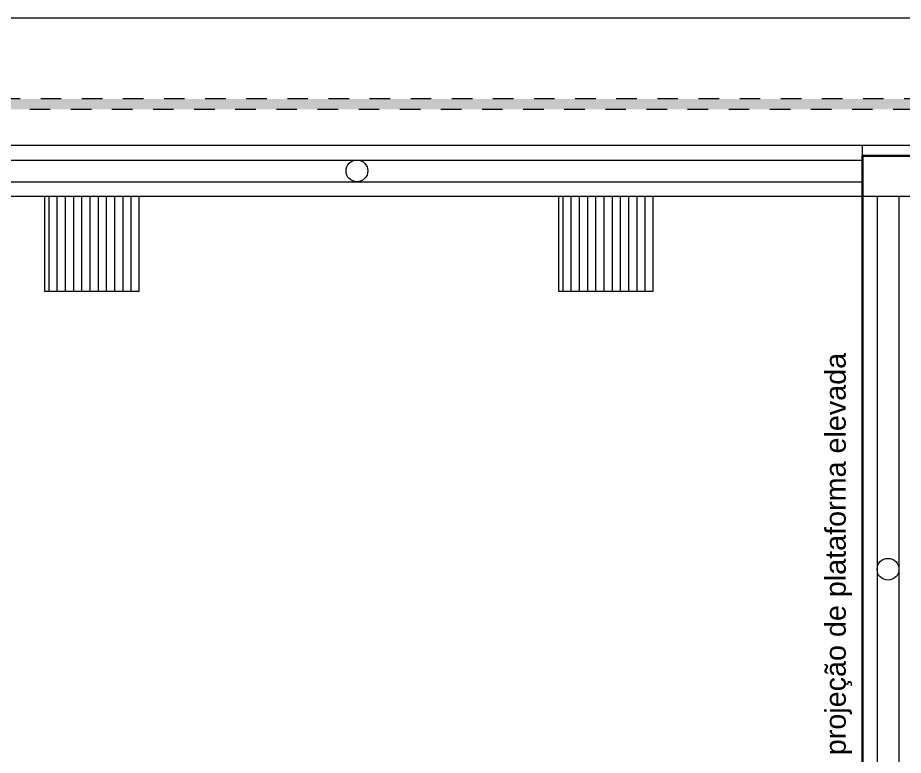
# Model space of a CAD drawing. Header units: metres. Extents: x 5 to 242, y -3 to 162.
# Drawn here: x 21.128 to 25.436, y 114.597 to 118.184 of the extents above; entities that cross this region are included whole.
import ezdxf

# ---------------------------------------------------------------- set-up
doc = ezdxf.new("R2010")
doc.units = ezdxf.units.M
doc.linetypes.add('Aligning Line', pattern=[0.012, 0.006, -0.006])
doc.layers.add('1053_ARQ_BASE_MATADOURO_2_dwg', color=7, linetype='Continuous', lineweight=5, true_color=0x767676)
doc.layers.add('1053_ARQ_BASE_MATADOURO_dwg', color=7, linetype='Continuous', lineweight=5, true_color=0x767676)
doc.layers.add('A-PISO', color=7, linetype='Continuous', lineweight=5)
doc.layers.add('P-PIPE', color=7, linetype='Continuous', lineweight=5)
doc.styles.add('Arial_5', font='arial.ttf', dxfattribs={"height": 0.1})

# ---------------------------------------------------------------- blocks, each defined once
blk = doc.blocks.new('1053_ARQ_BASE_MATADOURO_dwg_arq geral tgov-4039641-CURRAL BOVINO')
at = {"color": 253, "lineweight": 5, "true_color": 0xaaaaaa, "flags": 128}
blk.add_lwpolyline([(-3.1704, 14.4282), (-3.1704, 20.1582), (-12.4204, 20.1582), (-12.4204, 34.8483), (-12.4204, 34.9983), (5.3461, 34.9983), (5.3461, 26.6282)], dxfattribs=at)
blk = doc.blocks.new('1053_ARQ_BASE_MATADOURO_dwg-3625622-CURRAL BOVINO')
blk.add_blockref('1053_ARQ_BASE_MATADOURO_dwg_arq geral tgov-4039641-CURRAL BOVINO', (130.2098, 83.186))
blk = doc.blocks.new('1053_ARQ_BASE_MATADOURO_2_dwg-3637054-CURRAL BOVINO')
at = {"layer": 'A-PISO', "color": 253, "true_color": 0xaaaaaa}
for p, q in [((118.5181, 84.3062), (126.1431, 84.3062)), ((118.5181, 84.2002), (126.1431, 84.2002)), ((122.1855, 84.1282), (122.1855, 83.6682)), ((122.2255, 84.1282), (122.2255, 83.6682)), ((122.2655, 84.1282), (122.2655, 83.6682)), ((122.3055, 84.1282), (122.3055, 83.6682)), ((122.3455, 84.1282), (122.3455, 83.6682)), ((122.3855, 84.1282), (122.3855, 83.6682)), ((122.4255, 84.1282), (122.4255, 83.6682)), ((122.4655, 84.1282), (122.4655, 83.6682)), ((122.5055, 84.1282), (122.5055, 83.6682)), ((122.5455, 84.1282), (122.5455, 83.6682)), ((122.5855, 84.1282), (122.5855, 83.6682)), ((124.6855, 84.1282), (124.6855, 83.6682)), ((124.7255, 84.1282), (124.7255, 83.6682)), ((124.7655, 84.1282), (124.7655, 83.6682)), ((124.8055, 84.1282), (124.8055, 83.6682)), ((124.8455, 84.1282), (124.8455, 83.6682)), ((124.8855, 84.1282), (124.8855, 83.6682)), ((124.9255, 84.1282), (124.9255, 83.6682)), ((124.9655, 84.1282), (124.9655, 83.6682)), ((125.0055, 84.1282), (125.0055, 83.6682)), ((125.0455, 84.1282), (125.0455, 83.6682)), ((125.0855, 84.1282), (125.0855, 83.6682)), ((126.2151, 84.1282), (126.2151, 80.5032)), ((126.3211, 84.1282), (126.3211, 80.5032))]:
    blk.add_line(p, q, dxfattribs=at)
at = {"layer": 'A-PISO', "color": 253, "true_color": 0xaaaaaa, "flags": 128}
for points in [[(113.4431, 74.2782), (118.6431, 74.2782), (118.6431, 76.3782), (113.4431, 76.3782), (113.4431, 76.6282), (118.3931, 76.6282), (118.3931, 84.3782), (126.1431, 84.3782)], [(126.1431, 80.5032), (126.1431, 84.1282), (119.2931, 84.1282)]]:
    blk.add_lwpolyline(points, dxfattribs=at)
for points in [[(126.3931, 84.1282), (126.1431, 84.1282), (126.1431, 84.3782), (126.3931, 84.3782)], [(122.1655, 84.1282), (122.1655, 83.6682), (122.6255, 83.6682), (122.6255, 84.1282)], [(124.6655, 84.1282), (124.6655, 83.6682), (125.1255, 83.6682), (125.1255, 84.1282)]]:
    blk.add_lwpolyline(points, close=True, dxfattribs=at)
at = {"layer": 'A-PISO', "color": 253, "lineweight": 30, "true_color": 0xaaaaaa, "flags": 128}
blk.add_lwpolyline([(126.1431, 84.3264), (127.1431, 84.3264), (127.1431, 70.7264), (126.1431, 70.7264)], close=True, dxfattribs=at)
at = {"layer": 'A-PISO', "color": 253, "true_color": 0xaaaaaa}
for centre in [(123.6848, 84.2532), (126.2681, 82.3157)]:
    blk.add_circle(centre, 0.053, dxfattribs=at)
at = {"layer": 'A-PISO', "insert": (125.9624, 81.4114), "char_height": 0.1, "width": 2.340786, "attachment_point": 1, "rotation": 90, "line_spacing_factor": 0.941778, "style": 'Arial_5'}
blk.add_mtext('projeção de plataforma elevada', dxfattribs=at)

msp = doc.modelspace()

# ---------------------------------------------------------------- hatches: boundary and pattern name
at = {"layer": 'P-PIPE', "true_color": 0xc0c0c0}
for points in [[(25.538, 117.7642), (26.3399, 117.7642), (26.3399, 117.7892), (17.9866, 117.7887), (17.9866, 117.7642), (23.6699, 117.7642)], [(17.9866, 117.7392), (26.3399, 117.7392), (26.3399, 117.7642), (17.9866, 117.7642), (17.9866, 117.7397)]]:
    msp.add_hatch(color=9, dxfattribs=at).paths.add_polyline_path(points)

# ---------------------------------------------------------------- linework, layer by layer
at = {"layer": 'P-PIPE', "linetype": 'Aligning Line', "lineweight": 15}
for p, q in [((26.3399, 117.7892), (17.9866, 117.7892)), ((17.9866, 117.7392), (26.3399, 117.7392))]:
    msp.add_line(p, q, dxfattribs=at)

# ---------------------------------------------------------------- block references
at = {"layer": '1053_ARQ_BASE_MATADOURO_2_dwg', "color": 253, "true_color": 0xaaaaaa}
msp.add_blockref('1053_ARQ_BASE_MATADOURO_2_dwg-3637054-CURRAL BOVINO', (-100.9065, 33.186), dxfattribs=at)
at = {"layer": '1053_ARQ_BASE_MATADOURO_dwg', "color": 253, "true_color": 0xaaaaaa}
msp.add_blockref('1053_ARQ_BASE_MATADOURO_dwg-3625622-CURRAL BOVINO', (-100.9065, 0), dxfattribs=at)

doc.saveas('drawing.dxf')
